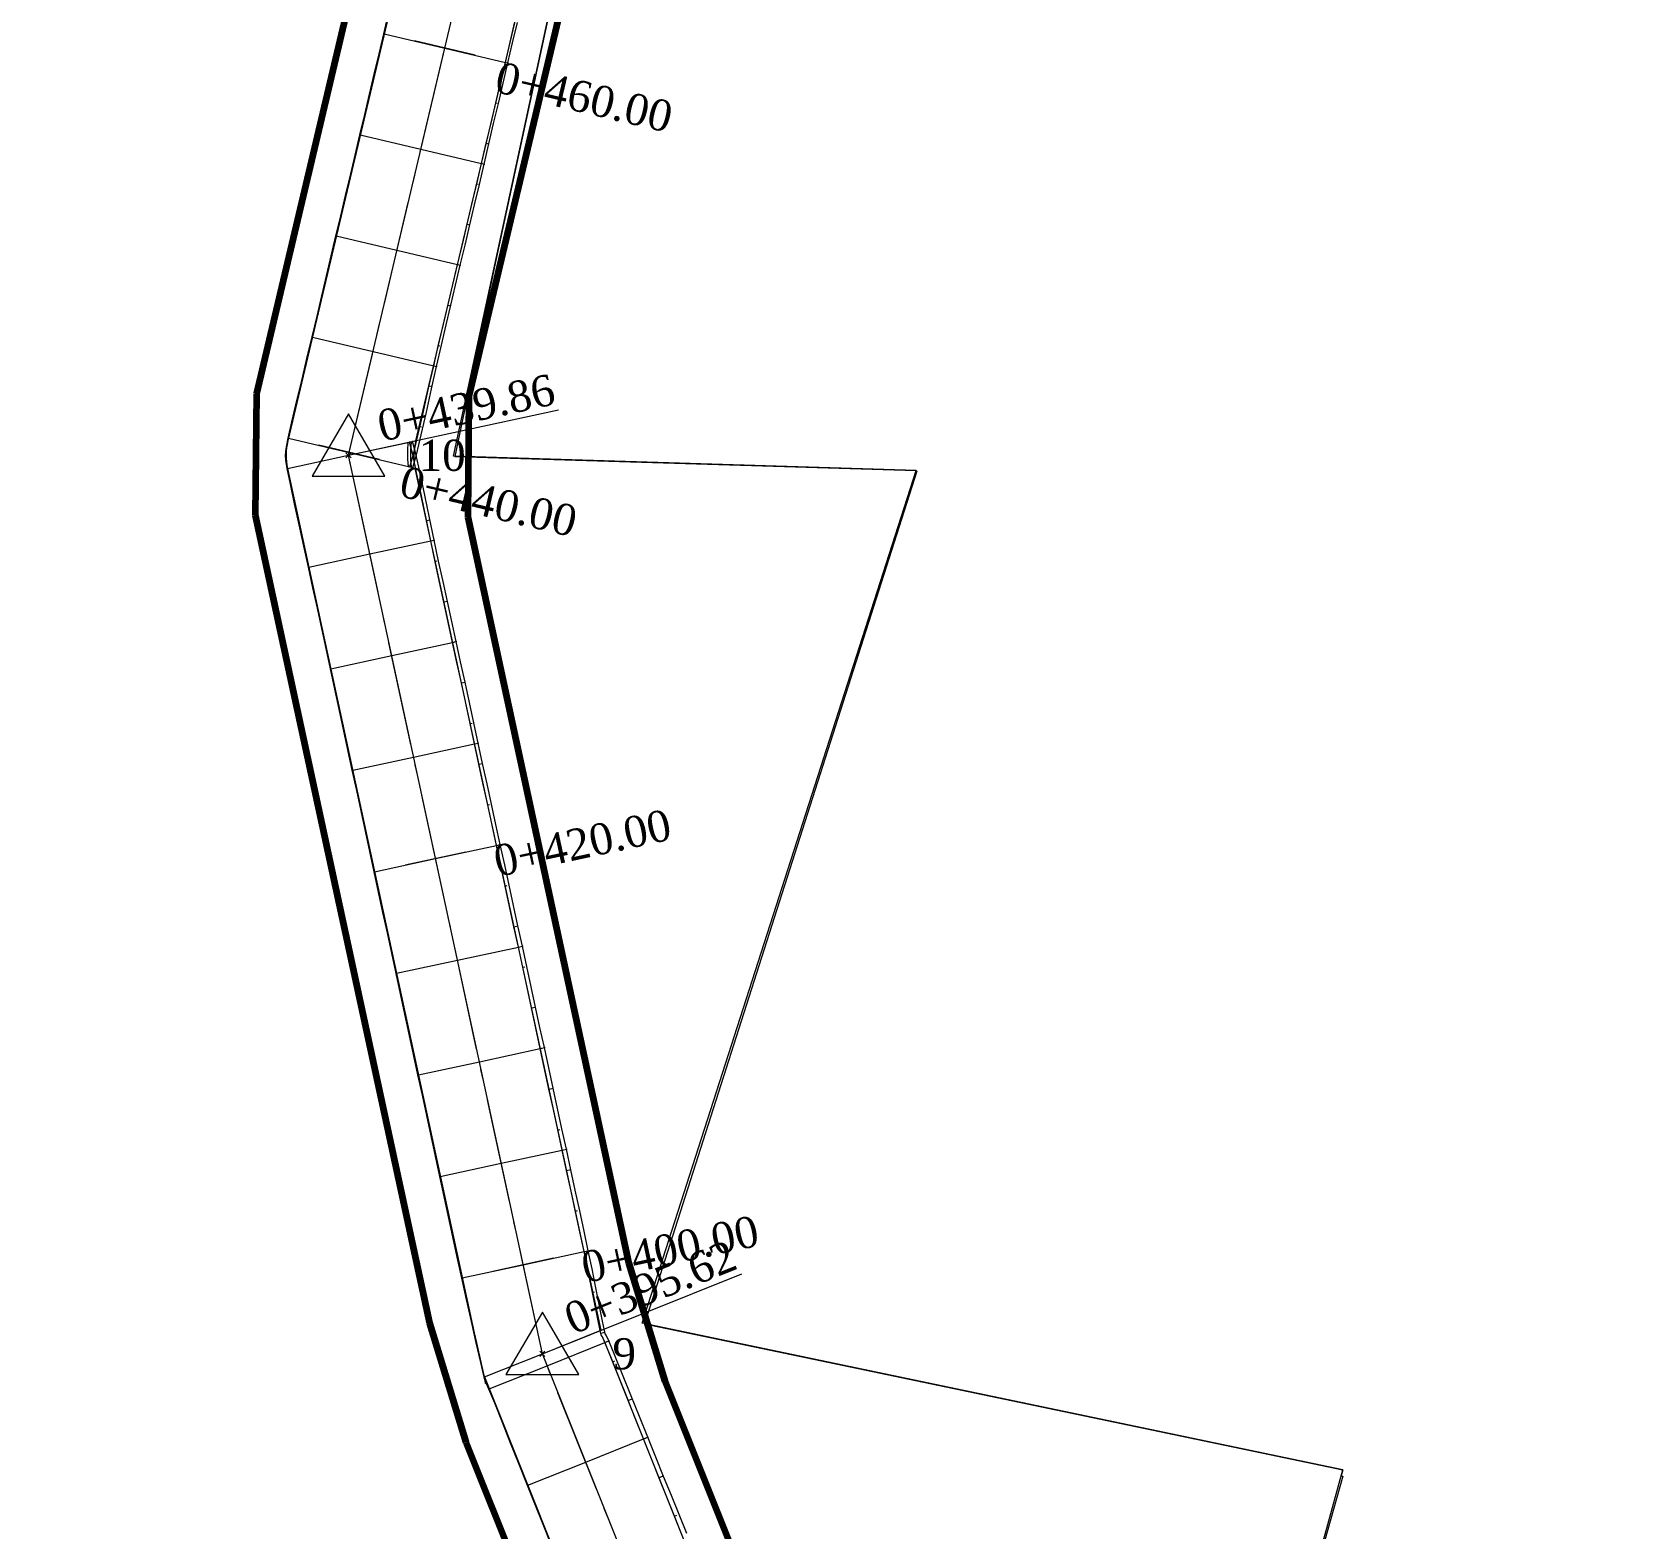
# Model space of a CAD drawing. Header units: metres. Extents: x 478603 to 489313, y 4282657 to 4289463.
# Drawn here: x 479523.8 to 479601.3, y 4287722.9 to 4287794.9 of the extents above; entities that cross this region are included whole.
import ezdxf

# ---------------------------------------------------------------- set-up
doc = ezdxf.new("R2010")
doc.units = ezdxf.units.M
for name, color, linetype, lineweight in [('ADAKENARI', 18, 'Continuous', 0), ('EKS', 5, 'Continuous', 0), ('EKSENLER', 3, 'Continuous', 0), ('EYLUL_REV', 8, 'Continuous', 0), ('KALDIRIM', 11, 'Continuous', 0), ('KDA', 150, 'Continuous', 20), ('KDO', 150, 'Continuous', 20), ('PL_ALİNMAN', 1, 'Continuous', 0), ('PL_ENKESIT', 1, 'Continuous', 0), ('PL_KM', 4, 'Continuous', 0), ('PL_KMYAZI', 30, 'Continuous', 0), ('PL_SEMBOL', 7, 'Continuous', 0), ('PL_SOME', 7, 'Continuous', 0), ('PL_TOTFKM', 7, 'Continuous', 0), ('SEV_YKA_KDA', 3, 'Continuous', 0), ('SEV_YKO_KDO', 3, 'Continuous', 0), ('SNR_PLANONAMAA', 233, 'Continuous', 0), ('YKA', 33, 'Continuous', 0), ('YKO', 33, 'Continuous', 0)]:
    doc.layers.add(name, color=color, linetype=linetype, lineweight=lineweight)
doc.styles.get("Standard").update_dxf_attribs({"font": 'times.ttf'})

# ---------------------------------------------------------------- blocks, each defined once
blk = doc.blocks.new('3')
at = {"layer": 'PL_SEMBOL'}
for p, q in [((0, 2), (-1.75, -1)), ((1.75, -1), (0, 2)), ((0.125, 0.125), (-0.125, -0.125)), ((-0.125, 0.125), (0.125, -0.125)), ((-1.75, -1), (1.75, -1))]:
    blk.add_line(p, q, dxfattribs=at)

msp = doc.modelspace()

# ---------------------------------------------------------------- linework, layer by layer
at = {"layer": 'ADAKENARI', "lineweight": 100}
for p, q in [((479544.868, 4287777.391), (479566.04, 4287866.951)), ((479554.082, 4287859.832), (479534.616, 4287777.491)), ((479534.616, 4287777.491), (479534.559, 4287771.639)), ((479544.811, 4287771.539), (479544.868, 4287777.391)), ((479534.559, 4287771.639), (479542.952, 4287732.741)), ((479552.549, 4287735.676), (479544.811, 4287771.539)), ((479554.297, 4287729.958), (479552.549, 4287735.676)), ((479542.952, 4287732.741), (479544.7, 4287727.024)), ((479573.234, 4287682.677), (479554.297, 4287729.958)), ((479544.7, 4287727.024), (479565.578, 4287674.895))]:
    msp.add_line(p, q, dxfattribs=at)
at = {"layer": 'EKS'}
for p in [(479543.685, 4287794.122, 907.538), (479542.535, 4287789.256, 907.65), (479541.385, 4287784.39, 907.763), (479540.235, 4287779.524, 907.875), (479539.052, 4287774.521, 907.991), (479539.084, 4287774.658, 907.988), (479540.077, 4287769.771, 908.1), (479541.131, 4287764.884, 908.213), (479542.186, 4287759.996, 908.325), (479543.241, 4287755.109, 908.438), (479544.295, 4287750.221, 908.55), (479545.35, 4287745.334, 908.663), (479546.405, 4287740.446, 908.775), (479547.459, 4287735.559, 908.888), (479548.383, 4287731.276, 908.986), (479548.613, 4287730.702, 909), (479550.472, 4287726.06, 909.113)]:
    msp.add_point(p, dxfattribs=at)
at = {"layer": 'EKSENLER'}
for p, q in [((479539.052, 4287774.521), (479560.751, 4287866.311)), ((479548.383, 4287731.276), (479539.052, 4287774.521)), ((479570.513, 4287676.023), (479548.383, 4287731.276))]:
    msp.add_line(p, q, dxfattribs=at)
at = {"layer": 'EYLUL_REV'}
msp.add_polyline3d([(479603.527, 4287668.861, 0), (479590.414, 4287673.62, 0), (479574.194, 4287679.329, 0), (479586.914, 4287725.681, 0), (479553.182, 4287732.743, 0), (479566.385, 4287773.795, 0), (479544.101, 4287774.473, 0), (479558.402, 4287840.727, 0), (479564.388, 4287862.675, 0), (479589.736, 4287856.888, 0), (479602.787, 4287897.331, 0), (479578.468, 4287905.934, 0), (479566.709, 4287869.807, 0), (479522.614, 4287881.829, 0), (479519.299, 4287873.461, 0), (479515.65, 4287873.81, 0), (479486.35, 4287843, 0), (479465.52, 4287821.96, 0), (479439.87, 4287796.5, 0), (479416.33, 4287772.56, 0), (479409.32, 4287768.72, 0), (479396.81, 4287763.06, 0), (479353.92, 4287722.46, 0)], dxfattribs=at)
at = {"layer": 'KALDIRIM'}
for p, q in [((479542.284, 4287775.151), (479563.671, 4287865.621)), ((479556.495, 4287861.349), (479536.132, 4287775.212)), ((479536.119, 4287773.889), (479545.451, 4287730.643)), ((479551.209, 4287732.404), (479542.271, 4287773.828)), ((479572.31, 4287679.604), (479551.357, 4287731.921)), ((479545.598, 4287730.161), (479567.728, 4287674.908))]:
    msp.add_line(p, q, dxfattribs=at)
for centre, start, end in [((479539.052, 4287774.521), 166.69943, 192.17651), ((479545.203, 4287774.461), 166.69943, 192.17651), ((479548.383, 4287731.276), 192.17651, 201.82651)]:
    msp.add_arc(centre, 3, start, end, dxfattribs=at)
at = {"layer": 'KDA'}
msp.add_polyline3d([(479555.335, 4287722.621, 904.457), (479554.964, 4287723.54, 904.5), (479554.593, 4287724.456, 904.543), (479554.222, 4287725.374, 904.586), (479553.846, 4287726.302, 904.63), (479553.461, 4287727.257, 904.675), (479553.056, 4287728.26, 904.725), (479552.646, 4287729.279, 904.776), (479552.243, 4287730.279, 904.826), (479551.871, 4287731.199, 904.873), (479551.585, 4287731.892, 904.908), (479551.461, 4287732.168, 904.9), (479551.423, 4287732.225, 904.898), (479551.413, 4287732.223, 904.898), (479551.4, 4287732.258, 904.897), (479551.355, 4287732.467, 904.891), (479551.247, 4287733.006, 904.859), (479551.102, 4287733.731, 904.816), (479550.943, 4287734.528, 904.768), (479550.775, 4287735.361, 904.718), (479550.595, 4287736.235, 904.666), (479550.395, 4287737.179, 904.644), (479550.184, 4287738.155, 904.621), (479549.97, 4287739.144, 904.598), (479549.755, 4287740.135, 904.575), (479549.541, 4287741.123, 904.552), (479549.328, 4287742.105, 904.545), (479549.116, 4287743.082, 904.538), (479548.905, 4287744.058, 904.531), (479548.694, 4287745.034, 904.523), (479548.482, 4287746.01, 904.516), (479548.27, 4287746.986, 904.526), (479548.058, 4287747.963, 904.536), (479547.845, 4287748.941, 904.546), (479547.632, 4287749.918, 904.555), (479547.42, 4287750.895, 904.565), (479547.207, 4287751.873, 904.574), (479546.995, 4287752.85, 904.583), (479546.782, 4287753.827, 904.592), (479546.57, 4287754.804, 904.601), (479546.357, 4287755.781, 904.61), (479546.145, 4287756.758, 904.611), (479545.933, 4287757.735, 904.612), (479545.721, 4287758.713, 904.612), (479545.509, 4287759.69, 904.613), (479545.297, 4287760.668, 904.614), (479545.085, 4287761.646, 904.603), (479544.874, 4287762.625, 904.592), (479544.663, 4287763.604, 904.581), (479544.451, 4287764.581, 904.57), (479544.24, 4287765.554, 904.559), (479544.028, 4287766.52, 904.589), (479543.816, 4287767.483, 904.619), (479543.604, 4287768.45, 904.648), (479543.39, 4287769.428, 904.679), (479543.172, 4287770.439, 904.71), (479542.947, 4287771.511, 904.741), (479542.721, 4287772.602, 904.773), (479542.499, 4287773.659, 904.804), (479542.293, 4287774.594, 904.831), (479542.135, 4287775.186, 904.849), (479542.064, 4287775.146, 904.852), (479542.042, 4287774.776, 904.869), (479542.044, 4287774.326, 904.888), (479542.071, 4287773.96, 904.905), (479542.151, 4287773.933, 904.908), (479542.327, 4287774.545, 904.911), (479542.555, 4287775.508, 904.916), (479542.8, 4287776.595, 904.921), (479543.049, 4287777.713, 904.927), (479543.294, 4287778.801, 904.932), (479543.529, 4287779.82, 904.951), (479543.757, 4287780.795, 904.969), (479543.983, 4287781.754, 904.987), (479544.209, 4287782.71, 905.004), (479544.435, 4287783.669, 905.022), (479544.663, 4287784.637, 905.023), (479544.892, 4287785.61, 905.024), (479545.121, 4287786.585, 905.025), (479545.35, 4287787.561, 905.026), (479545.579, 4287788.536, 905.027), (479545.808, 4287789.51, 905.03), (479546.037, 4287790.484, 905.034), (479546.266, 4287791.457, 905.037), (479546.495, 4287792.43, 905.041), (479546.723, 4287793.404, 905.044), (479546.952, 4287794.377, 905.058), (479547.18, 4287795.351, 905.071)], dxfattribs=at)
for p in [(479546.723, 4287793.404, 905.044), (479545.579, 4287788.536, 905.027), (479544.435, 4287783.669, 905.022), (479543.294, 4287778.801, 904.932), (479542.135, 4287775.186, 904.849), (479542.151, 4287773.933, 904.908), (479543.172, 4287770.439, 904.71), (479544.24, 4287765.554, 904.559), (479545.297, 4287760.668, 904.614), (479546.357, 4287755.781, 904.61), (479547.42, 4287750.895, 904.565), (479548.482, 4287746.01, 904.516), (479549.541, 4287741.123, 904.552), (479550.595, 4287736.235, 904.666), (479551.355, 4287732.467, 904.891), (479551.585, 4287731.892, 904.908), (479553.461, 4287727.257, 904.675)]:
    msp.add_point(p, dxfattribs=at)
at = {"layer": 'KDO'}
msp.add_polyline3d([(479548.789, 4287722.13, 904.364), (479548.42, 4287723.05, 904.371), (479548.048, 4287723.979, 904.378), (479547.666, 4287724.936, 904.386), (479547.265, 4287725.942, 904.397), (479546.857, 4287726.967, 904.408), (479546.457, 4287727.97, 904.418), (479546.088, 4287728.89, 904.428), (479545.808, 4287729.578, 904.436), (479545.69, 4287729.835, 904.433), (479545.66, 4287729.869, 904.433), (479545.654, 4287729.848, 904.432), (479545.641, 4287729.885, 904.432), (479545.577, 4287730.153, 904.43), (479545.418, 4287730.857, 904.432), (479545.205, 4287731.801, 904.434), (479544.973, 4287732.83, 904.437), (479544.736, 4287733.883, 904.44), (479544.505, 4287734.921, 904.443), (479544.287, 4287735.924, 904.439), (479544.075, 4287736.902, 904.436), (479543.867, 4287737.872, 904.432), (479543.659, 4287738.839, 904.428), (479543.451, 4287739.809, 904.424), (479543.241, 4287740.783, 904.425), (479543.031, 4287741.761, 904.425), (479542.819, 4287742.739, 904.426), (479542.608, 4287743.718, 904.427), (479542.397, 4287744.697, 904.427), (479542.186, 4287745.675, 904.436), (479541.975, 4287746.652, 904.444), (479541.765, 4287747.629, 904.453), (479541.554, 4287748.607, 904.461), (479541.343, 4287749.584, 904.469), (479541.132, 4287750.562, 904.476), (479540.922, 4287751.539, 904.482), (479540.711, 4287752.517, 904.489), (479540.5, 4287753.494, 904.495), (479540.289, 4287754.472, 904.501), (479540.079, 4287755.449, 904.504), (479539.868, 4287756.427, 904.506), (479539.657, 4287757.404, 904.509), (479539.446, 4287758.382, 904.511), (479539.235, 4287759.36, 904.513), (479539.024, 4287760.338, 904.505), (479538.813, 4287761.316, 904.496), (479538.602, 4287762.294, 904.487), (479538.391, 4287763.272, 904.478), (479538.181, 4287764.247, 904.469), (479537.971, 4287765.22, 904.455), (479537.762, 4287766.191, 904.44), (479537.553, 4287767.163, 904.426), (479537.342, 4287768.141, 904.412), (479537.127, 4287769.135, 904.397), (479536.904, 4287770.155, 904.39), (479536.679, 4287771.182, 904.384), (479536.46, 4287772.19, 904.377), (479536.257, 4287773.131, 904.371), (479536.102, 4287773.884, 904.366), (479536.036, 4287774.292, 904.372), (479536.02, 4287774.519, 904.375), (479536.029, 4287774.703, 904.377), (479536.062, 4287774.934, 904.381), (479536.148, 4287775.352, 904.387), (479536.327, 4287776.125, 904.411), (479536.556, 4287777.093, 904.441), (479536.802, 4287778.129, 904.474), (479537.053, 4287779.181, 904.507), (479537.299, 4287780.218, 904.539), (479537.536, 4287781.217, 904.556), (479537.766, 4287782.19, 904.573), (479537.995, 4287783.156, 904.59), (479538.222, 4287784.119, 904.606), (479538.45, 4287785.084, 904.623), (479538.68, 4287786.054, 904.637), (479538.91, 4287787.027, 904.651), (479539.141, 4287788.001, 904.665), (479539.371, 4287788.975, 904.68), (479539.602, 4287789.949, 904.694), (479539.832, 4287790.923, 904.695), (479540.062, 4287791.896, 904.696), (479540.292, 4287792.869, 904.698), (479540.522, 4287793.842, 904.699), (479540.752, 4287794.815, 904.7), (479540.983, 4287795.788, 904.705)], dxfattribs=at)
for p in [(479540.752, 4287794.815, 904.7), (479539.602, 4287789.949, 904.694), (479538.45, 4287785.084, 904.623), (479537.299, 4287780.218, 904.539), (479536.148, 4287775.352, 904.387), (479536.102, 4287773.884, 904.366), (479537.127, 4287769.135, 904.397), (479538.181, 4287764.247, 904.469), (479539.235, 4287759.36, 904.513), (479540.289, 4287754.472, 904.501), (479541.343, 4287749.584, 904.469), (479542.397, 4287744.697, 904.427), (479543.451, 4287739.809, 904.424), (479544.505, 4287734.921, 904.443), (479545.577, 4287730.153, 904.43), (479545.808, 4287729.578, 904.436), (479547.666, 4287724.936, 904.386)]:
    msp.add_point(p, dxfattribs=at)
at = {"layer": 'PL_ALİNMAN'}
for p, q in [((479542.503, 4287789.119), (479543.653, 4287793.985)), ((479542.158, 4287787.659), (479542.273, 4287788.146)), ((479540.777, 4287781.82), (479541.928, 4287786.686)), ((479540.432, 4287780.36), (479540.547, 4287780.847)), ((479539.052, 4287774.521), (479540.202, 4287779.387)), ((479539.208, 4287773.797), (479539.103, 4287774.286)), ((479540.474, 4287767.932), (479539.419, 4287772.82)), ((479540.79, 4287766.466), (479540.685, 4287766.955)), ((479542.056, 4287760.601), (479541.001, 4287765.489)), ((479542.372, 4287759.135), (479542.267, 4287759.624)), ((479543.638, 4287753.27), (479542.583, 4287758.157)), ((479543.954, 4287751.804), (479543.848, 4287752.292)), ((479545.219, 4287745.939), (479544.165, 4287750.826)), ((479545.536, 4287744.472), (479545.43, 4287744.961)), ((479546.801, 4287738.607), (479545.747, 4287743.495)), ((479547.118, 4287737.141), (479547.012, 4287737.63)), ((479548.383, 4287731.276), (479547.329, 4287736.164)), ((479548.762, 4287730.33), (479548.577, 4287730.794)), ((479550.993, 4287724.76), (479549.134, 4287729.401)), ((479551.551, 4287723.367), (479551.365, 4287723.831))]:
    msp.add_line(p, q, dxfattribs=at)
at = {"layer": 'PL_ENKESIT'}
for points in [[(479540.752, 4287794.815, 904.7), (479540.766, 4287794.812, 907.478), (479543.685, 4287794.122, 907.538), (479546.605, 4287793.432, 907.478), (479546.723, 4287793.404, 905.044)], [(479539.602, 4287789.949, 904.694), (479539.616, 4287789.946, 907.59), (479542.535, 4287789.256, 907.65), (479545.455, 4287788.566, 907.59), (479545.579, 4287788.536, 905.027)], [(479538.45, 4287785.084, 904.623), (479538.465, 4287785.08, 907.703), (479541.385, 4287784.39, 907.763), (479544.304, 4287783.7, 907.703), (479544.435, 4287783.669, 905.022)], [(479537.299, 4287780.218, 904.539), (479537.315, 4287780.214, 907.815), (479540.235, 4287779.524, 907.875), (479543.154, 4287778.834, 907.815), (479543.294, 4287778.801, 904.932)], [(479536.148, 4287775.352, 904.387), (479536.165, 4287775.348, 907.928), (479539.084, 4287774.658, 907.988), (479542.004, 4287773.968, 907.928), (479542.151, 4287773.933, 904.908)], [(479536.102, 4287773.884, 904.366), (479536.119, 4287773.888, 907.931), (479539.052, 4287774.521, 907.991), (479541.985, 4287775.154, 907.931), (479542.135, 4287775.186, 904.849)], [(479537.127, 4287769.135, 904.397), (479537.144, 4287769.139, 908.04), (479540.077, 4287769.771, 908.1), (479543.009, 4287770.404, 908.04), (479543.172, 4287770.439, 904.71)], [(479538.181, 4287764.247, 904.469), (479538.199, 4287764.251, 908.153), (479541.131, 4287764.884, 908.213), (479544.064, 4287765.517, 908.153), (479544.24, 4287765.554, 904.559)], [(479539.235, 4287759.36, 904.513), (479539.254, 4287759.364, 908.265), (479542.186, 4287759.996, 908.325), (479545.119, 4287760.629, 908.265), (479545.297, 4287760.668, 904.614)], [(479540.289, 4287754.472, 904.501), (479540.308, 4287754.476, 908.378), (479543.241, 4287755.109, 908.438), (479546.173, 4287755.742, 908.378), (479546.357, 4287755.781, 904.61)], [(479541.343, 4287749.584, 904.469), (479541.363, 4287749.589, 908.49), (479544.295, 4287750.221, 908.55), (479547.228, 4287750.854, 908.49), (479547.42, 4287750.895, 904.565)], [(479542.397, 4287744.697, 904.427), (479542.417, 4287744.701, 908.603), (479545.35, 4287745.334, 908.663), (479548.282, 4287745.967, 908.603), (479548.482, 4287746.01, 904.516)], [(479543.451, 4287739.809, 904.424), (479543.472, 4287739.813, 908.715), (479546.405, 4287740.446, 908.775), (479549.337, 4287741.079, 908.715), (479549.541, 4287741.123, 904.552)], [(479544.505, 4287734.921, 904.443), (479544.527, 4287734.926, 908.828), (479547.459, 4287735.559, 908.888), (479550.392, 4287736.192, 908.828), (479550.595, 4287736.235, 904.666)], [(479545.577, 4287730.153, 904.43), (479545.598, 4287730.161, 908.926), (479548.383, 4287731.276, 908.986), (479551.168, 4287732.392, 908.926), (479551.355, 4287732.467, 904.891)], [(479545.808, 4287729.578, 904.436), (479545.828, 4287729.586, 908.94), (479548.613, 4287730.702, 909), (479551.398, 4287731.817, 908.94), (479551.585, 4287731.892, 904.908)], [(479547.666, 4287724.936, 904.386), (479547.687, 4287724.945, 909.053), (479550.472, 4287726.06, 909.113), (479553.257, 4287727.175, 909.053), (479553.461, 4287727.257, 904.675)]]:
    msp.add_polyline3d(points, dxfattribs=at)
at = {"layer": 'PL_KM'}
for p, q in [((479545.145, 4287793.777), (479542.226, 4287794.467)), ((479540.544, 4287774.313), (479537.625, 4287775.003)), ((479544.707, 4287755.425), (479541.774, 4287754.792)), ((479548.925, 4287735.875), (479545.993, 4287735.242))]:
    msp.add_line(p, q, dxfattribs=at)
at = {"layer": 'PL_SOME'}
for p in [(479539.052, 4287774.521), (479548.383, 4287731.276)]:
    msp.add_point(p, dxfattribs=at)
at = {"layer": 'SEV_YKA_KDA'}
for p, q in [((479546.605, 4287793.432, 907.478), (479546.723, 4287793.404, 905.044)), ((479546.145, 4287791.485, 907.523), (479546.205, 4287791.471, 906.28)), ((479545.685, 4287789.539, 907.568), (479545.808, 4287789.51, 905.03)), ((479545.225, 4287787.592, 907.613), (479545.288, 4287787.578, 906.319)), ((479544.765, 4287785.646, 907.658), (479544.893, 4287785.616, 905.024)), ((479544.304, 4287783.7, 907.703), (479544.37, 4287783.684, 906.362)), ((479543.842, 4287781.754, 907.748), (479543.976, 4287781.722, 904.986)), ((479543.381, 4287779.808, 907.793), (479543.45, 4287779.792, 906.371)), ((479542.933, 4287777.859, 907.838), (479543.075, 4287777.825, 904.927)), ((479542.492, 4287775.908, 907.883), (479542.564, 4287775.891, 906.4)), ((479542.402, 4287773.342, 907.973), (479542.48, 4287773.359, 906.384)), ((479542.806, 4287771.383, 908.018), (479542.967, 4287771.418, 904.738)), ((479543.217, 4287769.426, 908.063), (479543.3, 4287769.444, 906.371)), ((479543.64, 4287767.471, 908.108), (479543.811, 4287767.508, 904.619)), ((479544.064, 4287765.517, 908.153), (479544.152, 4287765.536, 906.356)), ((479544.486, 4287763.562, 908.198), (479544.663, 4287763.6, 904.581)), ((479544.908, 4287761.607, 908.243), (479544.997, 4287761.626, 906.423)), ((479545.33, 4287759.652, 908.288), (479545.509, 4287759.69, 904.613)), ((479545.751, 4287757.697, 908.333), (479545.842, 4287757.716, 906.472)), ((479546.173, 4287755.742, 908.378), (479546.357, 4287755.781, 904.61)), ((479546.595, 4287753.787, 908.423), (479546.689, 4287753.807, 906.507)), ((479547.017, 4287751.832, 908.468), (479547.207, 4287751.873, 904.574)), ((479547.439, 4287749.877, 908.513), (479547.536, 4287749.897, 906.534)), ((479547.861, 4287747.922, 908.558), (479548.057, 4287747.964, 904.536)), ((479548.282, 4287745.967, 908.603), (479548.382, 4287745.988, 906.56)), ((479548.704, 4287744.011, 908.648), (479548.906, 4287744.055, 904.531)), ((479549.126, 4287742.056, 908.693), (479549.227, 4287742.078, 906.619)), ((479549.549, 4287740.102, 908.738), (479549.753, 4287740.146, 904.575)), ((479549.972, 4287738.147, 908.783), (479550.075, 4287738.169, 906.701)), ((479550.392, 4287736.192, 908.828), (479550.595, 4287736.235, 904.666)), ((479550.794, 4287734.232, 908.878), (479550.894, 4287734.254, 906.831)), ((479551.194, 4287732.273, 908.929), (479551.388, 4287732.314, 904.895)), ((479551.774, 4287730.89, 908.963), (479551.869, 4287730.928, 906.912)), ((479552.516, 4287729.033, 909.008), (479552.713, 4287729.112, 904.768)), ((479553.257, 4287727.175, 909.053), (479553.359, 4287727.216, 906.864)), ((479554, 4287725.319, 909.098), (479554.21, 4287725.403, 904.588)), ((479554.744, 4287723.462, 909.143), (479554.852, 4287723.505, 906.821))]:
    msp.add_line(p, q, dxfattribs=at)
at = {"layer": 'SEV_YKO_KDO'}
for p, q in [((479540.766, 4287794.812, 907.478), (479540.752, 4287794.815, 904.7)), ((479540.306, 4287792.866, 907.523), (479540.299, 4287792.867, 906.11)), ((479539.846, 4287790.919, 907.568), (479539.832, 4287790.923, 904.695)), ((479539.386, 4287788.973, 907.613), (479539.378, 4287788.975, 906.146)), ((479538.925, 4287787.027, 907.658), (479538.911, 4287787.03, 904.651)), ((479538.465, 4287785.08, 907.703), (479538.458, 4287785.082, 906.163)), ((479538.006, 4287783.134, 907.748), (479537.99, 4287783.137, 904.589)), ((479537.546, 4287781.187, 907.793), (479537.538, 4287781.189, 906.174)), ((479537.084, 4287779.241, 907.838), (479537.068, 4287779.245, 904.509)), ((479536.622, 4287777.296, 907.883), (479536.613, 4287777.298, 906.165)), ((479536.165, 4287775.348, 907.928), (479536.148, 4287775.352, 904.387)), ((479536.504, 4287772.07, 907.973), (479536.496, 4287772.068, 906.175)), ((479536.931, 4287770.116, 908.018), (479536.913, 4287770.112, 904.391)), ((479537.356, 4287768.161, 908.063), (479537.347, 4287768.159, 906.237)), ((479537.778, 4287766.206, 908.108), (479537.76, 4287766.202, 904.44)), ((479538.199, 4287764.251, 908.153), (479538.19, 4287764.249, 906.311)), ((479538.621, 4287762.296, 908.198), (479538.603, 4287762.292, 904.487)), ((479539.043, 4287760.341, 908.243), (479539.034, 4287760.339, 906.374)), ((479539.465, 4287758.386, 908.288), (479539.446, 4287758.382, 904.511)), ((479539.886, 4287756.431, 908.333), (479539.877, 4287756.429, 906.419)), ((479540.308, 4287754.476, 908.378), (479540.289, 4287754.472, 904.501)), ((479540.73, 4287752.521, 908.423), (479540.72, 4287752.519, 906.456)), ((479541.152, 4287750.566, 908.468), (479541.132, 4287750.562, 904.476)), ((479541.574, 4287748.611, 908.513), (479541.564, 4287748.609, 906.487)), ((479541.996, 4287746.656, 908.558), (479541.975, 4287746.652, 904.444)), ((479542.417, 4287744.701, 908.603), (479542.407, 4287744.699, 906.515)), ((479542.84, 4287742.746, 908.648), (479542.819, 4287742.742, 904.426)), ((479543.261, 4287740.791, 908.693), (479543.251, 4287740.789, 906.559)), ((479543.682, 4287738.836, 908.738), (479543.661, 4287738.831, 904.428)), ((479544.102, 4287736.88, 908.783), (479544.092, 4287736.878, 906.609)), ((479544.527, 4287734.926, 908.828), (479544.505, 4287734.921, 904.443)), ((479544.963, 4287732.974, 908.868), (479544.952, 4287732.972, 906.653)), ((479545.403, 4287731.023, 908.908), (479545.381, 4287731.018, 904.432)), ((479546.205, 4287728.66, 908.963), (479546.194, 4287728.656, 906.694)), ((479546.947, 4287726.802, 909.008), (479546.925, 4287726.794, 904.406)), ((479547.687, 4287724.945, 909.053), (479547.677, 4287724.94, 906.719)), ((479548.43, 4287723.088, 909.098), (479548.409, 4287723.079, 904.371))]:
    msp.add_line(p, q, dxfattribs=at)
at = {"layer": 'SNR_PLANONAMAA'}
for p, q in [((479554.931, 4287824.648, 942.48), (479546.121, 4287783.829, 942.48)), ((479546.121, 4287783.829, 942.48), (479544.178, 4287774.471, 942.48)), ((479544.178, 4287774.471, 942.48), (479566.385, 4287773.795, 942.48)), ((479566.406, 4287773.765, 942.48), (479553.298, 4287732.719, 942.48)), ((479566.385, 4287773.795, 942.48), (479566.376, 4287773.766, 942.48)), ((479566.376, 4287773.766, 942.48), (479566.406, 4287773.765, 942.48)), ((479553.298, 4287732.719, 942.48), (479586.914, 4287725.681, 942.48)), ((479586.914, 4287725.681, 942.48), (479586.837, 4287725.4, 942.48)), ((479586.909, 4287725.384, 942.48), (479583.99, 4287715.026, 942.48)), ((479586.837, 4287725.4, 942.48), (479586.909, 4287725.384, 942.48))]:
    msp.add_line(p, q, dxfattribs=at)
at = {"layer": 'YKA'}
msp.add_polyline3d([(479555.116, 4287722.534, 909.165), (479554.748, 4287723.453, 909.143), (479554.38, 4287724.371, 909.121), (479554.012, 4287725.29, 909.098), (479553.64, 4287726.22, 909.076), (479553.257, 4287727.175, 909.053), (479552.857, 4287728.18, 909.028), (479552.449, 4287729.201, 909.003), (479552.05, 4287730.202, 908.979), (479551.681, 4287731.123, 908.957), (479551.398, 4287731.817, 908.94), (479551.275, 4287732.093, 908.933), (479551.238, 4287732.149, 908.932), (479551.227, 4287732.146, 908.932), (479551.214, 4287732.181, 908.931), (479551.168, 4287732.392, 908.926), (479551.057, 4287732.936, 908.912), (479550.909, 4287733.668, 908.893), (479550.746, 4287734.472, 908.872), (479550.574, 4287735.312, 908.85), (479550.392, 4287736.192, 908.828), (479550.19, 4287737.137, 908.806), (479549.98, 4287738.113, 908.783), (479549.766, 4287739.101, 908.761), (479549.551, 4287740.091, 908.738), (479549.337, 4287741.079, 908.715), (479549.125, 4287742.061, 908.693), (479548.914, 4287743.038, 908.67), (479548.703, 4287744.014, 908.648), (479548.493, 4287744.99, 908.625), (479548.282, 4287745.967, 908.603), (479548.072, 4287746.944, 908.58), (479547.861, 4287747.921, 908.558), (479547.65, 4287748.899, 908.535), (479547.439, 4287749.876, 908.513), (479547.228, 4287750.854, 908.49), (479547.017, 4287751.832, 908.468), (479546.806, 4287752.809, 908.445), (479546.595, 4287753.787, 908.423), (479546.384, 4287754.764, 908.4), (479546.173, 4287755.742, 908.378), (479545.962, 4287756.719, 908.355), (479545.751, 4287757.696, 908.333), (479545.541, 4287758.674, 908.31), (479545.33, 4287759.651, 908.288), (479545.119, 4287760.629, 908.265), (479544.908, 4287761.608, 908.243), (479544.696, 4287762.587, 908.22), (479544.485, 4287763.566, 908.198), (479544.274, 4287764.543, 908.175), (479544.064, 4287765.517, 908.153), (479543.854, 4287766.483, 908.131), (479543.645, 4287767.447, 908.108), (479543.435, 4287768.414, 908.086), (479543.224, 4287769.392, 908.064), (479543.009, 4287770.404, 908.04), (479542.787, 4287771.475, 908.016), (479542.563, 4287772.565, 907.991), (479542.344, 4287773.621, 907.966), (479542.141, 4287774.557, 907.945), (479541.985, 4287775.154, 907.931), (479541.914, 4287775.124, 907.931), (479541.893, 4287774.769, 907.93), (479541.895, 4287774.335, 907.929), (479541.923, 4287773.984, 907.928), (479542.004, 4287773.968, 907.928), (479542.181, 4287774.583, 907.913), (479542.41, 4287775.546, 907.891), (479542.656, 4287776.632, 907.866), (479542.907, 4287777.748, 907.84), (479543.154, 4287778.834, 907.815), (479543.391, 4287779.852, 907.792), (479543.621, 4287780.827, 907.769), (479543.849, 4287781.786, 907.747), (479544.076, 4287782.741, 907.725), (479544.304, 4287783.7, 907.703), (479544.534, 4287784.667, 907.681), (479544.764, 4287785.64, 907.658), (479544.994, 4287786.615, 907.636), (479545.224, 4287787.591, 907.613), (479545.455, 4287788.566, 907.59), (479545.685, 4287789.54, 907.568), (479545.915, 4287790.513, 907.545), (479546.145, 4287791.486, 907.523), (479546.375, 4287792.459, 907.5), (479546.605, 4287793.432, 907.478), (479546.835, 4287794.405, 907.456), (479547.065, 4287795.378, 907.433)], dxfattribs=at)
for p in [(479546.605, 4287793.432, 907.478), (479545.455, 4287788.566, 907.59), (479544.304, 4287783.7, 907.703), (479543.154, 4287778.834, 907.815), (479541.985, 4287775.154, 907.931), (479542.004, 4287773.968, 907.928), (479543.009, 4287770.404, 908.04), (479544.064, 4287765.517, 908.153), (479545.119, 4287760.629, 908.265), (479546.173, 4287755.742, 908.378), (479547.228, 4287750.854, 908.49), (479548.282, 4287745.967, 908.603), (479549.337, 4287741.079, 908.715), (479550.392, 4287736.192, 908.828), (479551.168, 4287732.392, 908.926), (479551.398, 4287731.817, 908.94), (479553.257, 4287727.175, 909.053)]:
    msp.add_point(p, dxfattribs=at)
at = {"layer": 'YKO'}
msp.add_polyline3d([(479548.811, 4287722.139, 909.121), (479548.442, 4287723.059, 909.098), (479548.07, 4287723.988, 909.076), (479547.687, 4287724.945, 909.053), (479547.286, 4287725.951, 909.028), (479546.878, 4287726.975, 909.003), (479546.478, 4287727.978, 908.979), (479546.109, 4287728.899, 908.957), (479545.828, 4287729.586, 908.94), (479545.711, 4287729.844, 908.934), (479545.68, 4287729.877, 908.933), (479545.675, 4287729.856, 908.933), (479545.662, 4287729.893, 908.932), (479545.598, 4287730.161, 908.926), (479545.439, 4287730.864, 908.912), (479545.226, 4287731.808, 908.892), (479544.994, 4287732.836, 908.871), (479544.758, 4287733.888, 908.849), (479544.527, 4287734.926, 908.828), (479544.308, 4287735.928, 908.805), (479544.097, 4287736.907, 908.782), (479543.888, 4287737.876, 908.76), (479543.681, 4287738.844, 908.737), (479543.472, 4287739.813, 908.715), (479543.262, 4287740.788, 908.693), (479543.051, 4287741.765, 908.67), (479542.84, 4287742.744, 908.648), (479542.629, 4287743.722, 908.625), (479542.417, 4287744.701, 908.603), (479542.206, 4287745.679, 908.58), (479541.995, 4287746.656, 908.558), (479541.785, 4287747.634, 908.535), (479541.574, 4287748.611, 908.513), (479541.363, 4287749.589, 908.49), (479541.152, 4287750.566, 908.468), (479540.941, 4287751.543, 908.445), (479540.73, 4287752.521, 908.423), (479540.519, 4287753.499, 908.4), (479540.308, 4287754.476, 908.378), (479540.097, 4287755.453, 908.355), (479539.886, 4287756.431, 908.333), (479539.676, 4287757.408, 908.31), (479539.465, 4287758.386, 908.288), (479539.254, 4287759.364, 908.265), (479539.043, 4287760.342, 908.243), (479538.831, 4287761.32, 908.22), (479538.62, 4287762.298, 908.198), (479538.409, 4287763.275, 908.175), (479538.199, 4287764.251, 908.153), (479537.989, 4287765.223, 908.13), (479537.78, 4287766.195, 908.108), (479537.571, 4287767.167, 908.086), (479537.36, 4287768.145, 908.063), (479537.144, 4287769.139, 908.04), (479536.922, 4287770.159, 908.017), (479536.697, 4287771.187, 907.993), (479536.477, 4287772.195, 907.97), (479536.274, 4287773.136, 907.948), (479536.119, 4287773.888, 907.931), (479536.054, 4287774.294, 907.93), (479536.038, 4287774.52, 907.93), (479536.046, 4287774.702, 907.929), (479536.08, 4287774.931, 907.929), (479536.165, 4287775.348, 907.928), (479536.344, 4287776.121, 907.91), (479536.572, 4287777.088, 907.888), (479536.818, 4287778.124, 907.864), (479537.069, 4287779.178, 907.839), (479537.315, 4287780.214, 907.815), (479537.552, 4287781.213, 907.792), (479537.782, 4287782.187, 907.77), (479538.01, 4287783.152, 907.747), (479538.237, 4287784.115, 907.725), (479538.465, 4287785.08, 907.703), (479538.695, 4287786.05, 907.681), (479538.925, 4287787.023, 907.658), (479539.155, 4287787.997, 907.635), (479539.385, 4287788.972, 907.613), (479539.616, 4287789.946, 907.59), (479539.846, 4287790.92, 907.568), (479540.076, 4287791.893, 907.545), (479540.306, 4287792.866, 907.523), (479540.536, 4287793.839, 907.5), (479540.766, 4287794.812, 907.478), (479540.996, 4287795.785, 907.456)], dxfattribs=at)
for p in [(479540.766, 4287794.812, 907.478), (479539.616, 4287789.946, 907.59), (479538.465, 4287785.08, 907.703), (479537.315, 4287780.214, 907.815), (479536.165, 4287775.348, 907.928), (479536.119, 4287773.888, 907.931), (479537.144, 4287769.139, 908.04), (479538.199, 4287764.251, 908.153), (479539.254, 4287759.364, 908.265), (479540.308, 4287754.476, 908.378), (479541.363, 4287749.589, 908.49), (479542.417, 4287744.701, 908.603), (479543.472, 4287739.813, 908.715), (479544.527, 4287734.926, 908.828), (479545.598, 4287730.161, 908.926), (479545.828, 4287729.586, 908.94), (479547.687, 4287724.945, 909.053)]:
    msp.add_point(p, dxfattribs=at)

# ---------------------------------------------------------------- block references
at = {"layer": 'PL_SEMBOL'}
for p in [(479539.052, 4287774.521), (479548.383, 4287731.276)]:
    msp.add_blockref('3', p, dxfattribs=at)

# ---------------------------------------------------------------- texts
at = {"layer": 'PL_KMYAZI'}
for s, rotation, p in [('0+460.00', 346.69942, (479546.017, 4287792.029)), ('0+440.00', 346.69942, (479541.415, 4287772.566)), ('0+420.00', 372.17652, (479546.245, 4287754.223)), ('0+400.00', 372.17652, (479550.464, 4287734.673))]:
    msp.add_text(s, height=1.5, rotation=rotation, dxfattribs=at).set_placement(p)
at = {"layer": 'PL_SEMBOL'}
for s, p in [('10', (479542.427, 4287773.771)), ('9', (479551.758, 4287730.526))]:
    msp.add_text(s, height=1.5, dxfattribs=at).set_placement(p)
at = {"layer": 'PL_TOTFKM'}
for s, rotation, p in [('%%U   0+439.86', 372.17652, (479538.989, 4287774.815)), ('%%U   0+395.62', 381.82651, (479548.272, 4287731.555))]:
    msp.add_text(s, height=1.5, rotation=rotation, dxfattribs=at).set_placement(p)

doc.saveas('drawing.dxf')
